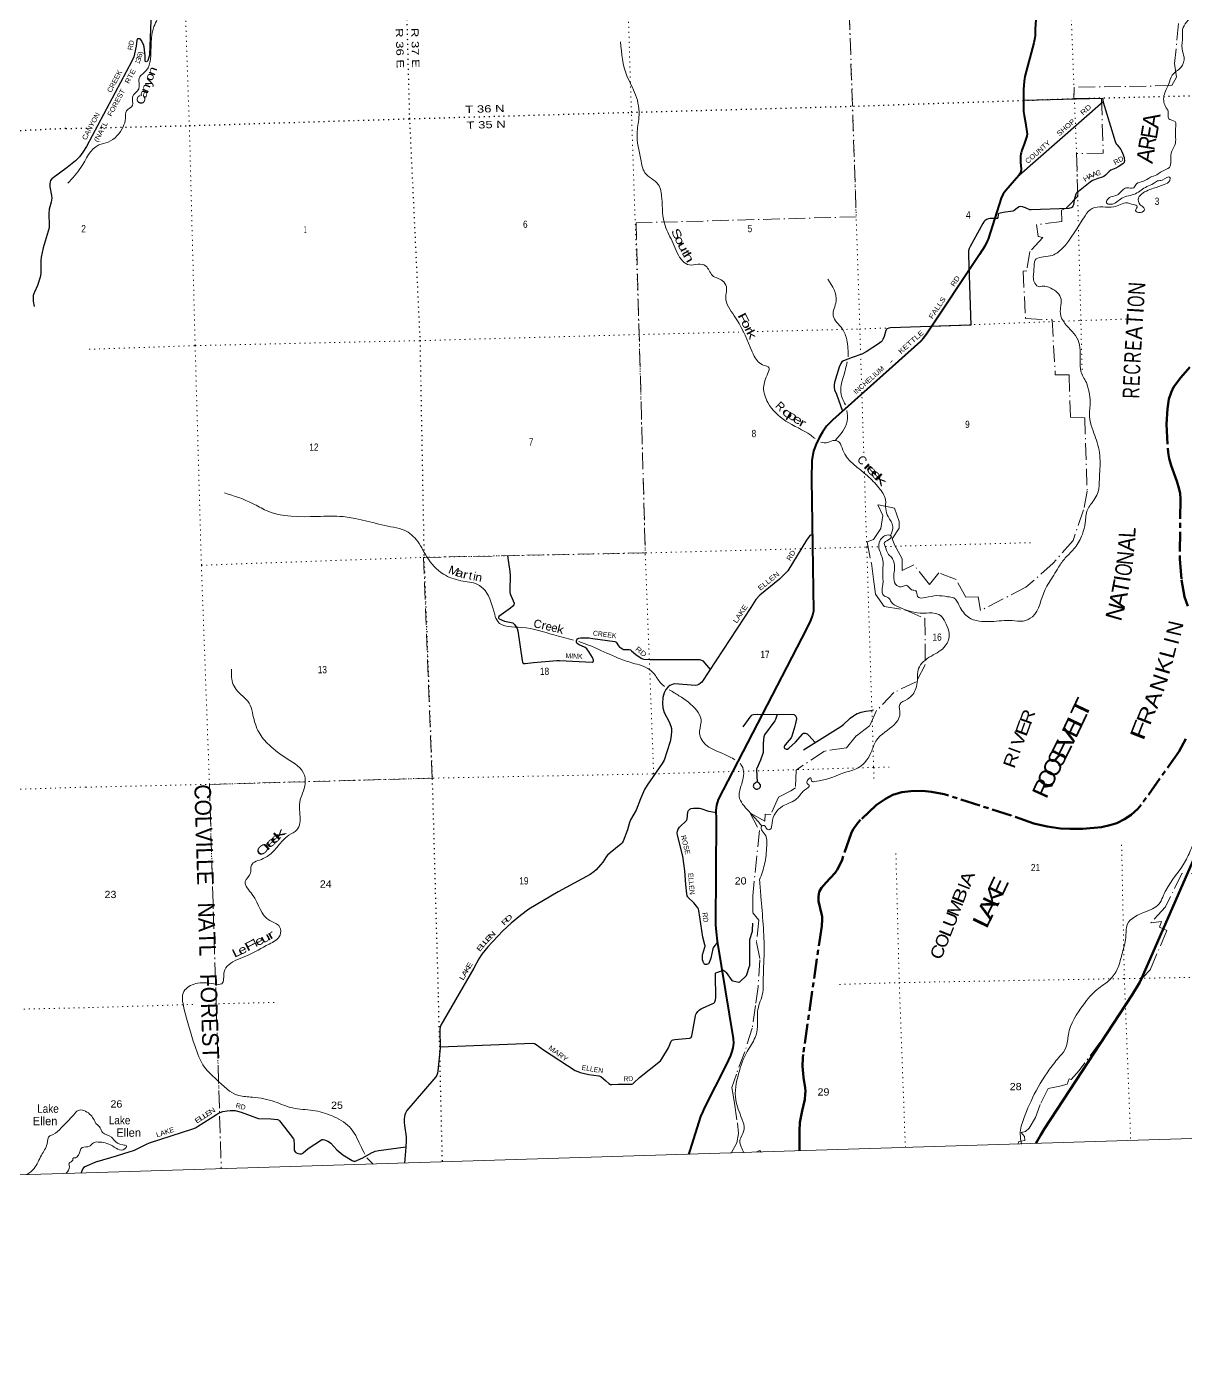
# Model space of a CAD drawing. Header units: feet. Extents: x 485078 to 733631, y 372822 to 564222.
# Drawn here: x 670811 to 698766, y 372822 to 405261 of the extents above; entities that cross this region are included whole.
import ezdxf
from ezdxf.enums import TextEntityAlignment as Align

# ---------------------------------------------------------------- set-up
doc = ezdxf.new("R2010")
doc.units = ezdxf.units.FT
doc.header["$LTSCALE"] = 80
for name, pattern in [('DOT_DASHED', [7.7, 5, -1.2, 0.3, -1.2]), ('DOTTED', [1.5, 0.3, -1.2]), ('LONG_DASH_SHORT_DASH', [9.9, 6, -1.2, 1.5, -1.2])]:
    doc.linetypes.add(name, pattern=pattern)
for name, color, linetype, lineweight in [('11', 7, 'LONG_DASH_SHORT_DASH', 60), ('23', 7, 'Continuous', 70), ('26', 7, 'Continuous', 40), ('27', 7, 'Continuous', 25), ('29', 7, 'Continuous', 25), ('30', 7, 'Continuous', 25), ('39', 7, 'Continuous', 13), ('4', 7, 'Continuous', 13), ('41', 7, 'Continuous', 13), ('44', 7, 'DOT_DASHED', 13), ('6', 7, 'DOTTED', 25), ('7', 7, 'DOTTED', 13)]:
    doc.layers.add(name, color=color, linetype=linetype, lineweight=lineweight)

msp = doc.modelspace()

# ---------------------------------------------------------------- linework, layer by layer
at = {"layer": '11'}
for points in [[(698875.92, 397051.35), (698661.57, 396803.96), (698485.36, 396563.85), (698427.03, 396434.1), (698375.13, 396279.34), (698338.15, 396041.64), (698317.37, 395673.05), (698352.96, 394986.85), (698377.18, 394844.65), (698429.37, 394673.91), (698568.24, 394300.29), (698619.77, 394106.46), (698646.35, 394003.37), (698654.37, 393870.42), (698637.24, 392416.35), (698676.98, 391920.31), (698754.36, 391507.81), (698827.47, 391281.69)], [(698783.03, 388076.61), (698614.94, 387770.05), (697704.11, 386487.69), (697627.8, 386393.63), (697467.26, 386249.69), (697305.45, 386140.92), (697120.23, 386048.62), (696949.87, 385994.61), (696749.88, 385947.88), (696294.81, 385909.14), (695982.82, 385904.83), (695757.54, 385916.31), (695437.82, 385961.36), (695113.82, 386035.31), (694564.69, 386228.09), (692951.55, 386744.82), (692644.69, 386804.29), (692423.7, 386822.58), (692149.54, 386820.92), (691925.22, 386792.65), (691714.47, 386727.69), (691536.41, 386636.36), (691312.35, 386480.39), (690927.83, 386122.47), (690868.46, 386054.46), (690806.98, 385976.32), (690753.81, 385896.51), (690705.92, 385793.98), (690485.42, 385162.29), (690406.53, 384990.4), (690368.31, 384918.9), (690317.59, 384847.65), (690090.95, 384605.93), (689990.3, 384482.47), (689934.2, 384388.68), (689922.17, 384334.5), (689915.53, 384272.98), (689915.53, 384214.79), (689921.04, 384163.87), (689991.21, 383856.8), (690001.93, 383790.83), (690003.59, 383732.64), (689994.51, 383557.71), (689544.21, 380460.47), (689537.51, 380383.32), (689534.19, 380182.15), (689544.24, 380007.63), (689554.95, 379910.31), (689595.63, 379655.49), (689599.82, 379576.13), (689596.49, 379504.63), (689584.05, 379380.19), (689523.93, 379107.38), (689470.25, 378822.65), (689454.63, 378611.91), (689457.16, 378135.35)]]:
    msp.add_lwpolyline(points, dxfattribs=at)
at = {"layer": '23'}
msp.add_lwpolyline([(702468.46, 397685.52), (702357.84, 397463.36), (702335.6, 397410.2), (702294.19, 397284.3), (702211.32, 396983.63), (700262.32, 388224.76), (700200.5, 388006.49), (700152.17, 387873.55), (697751.56, 382387.41), (697670.26, 382210.96), (697488.12, 381901.93), (695364.65, 378658.46), (695280.01, 378524.36), (695165.01, 378313.23)], dxfattribs=at)
at = {"layer": '26'}
msp.add_lwpolyline([(695199.71, 405977.23), (695146.37, 405212.14), (695148.09, 405046.13), (695140.84, 404995.66), (695117.99, 404872.92), (694897.22, 404067.13), (694877.71, 403948.28), (694865.41, 403749.73), (694867.11, 403218.67), (694878.23, 403121.7), (694909.29, 402949.14), (694947.39, 402731.69), (694949.9, 402676.46), (694942.25, 402627.1), (694883.54, 402428.69), (694828.23, 402284.87), (694808.87, 402225.61), (694800.63, 402194.5), (694795.61, 402144.29), (694795.84, 401994.68), (694805.65, 401828), (694798.68, 401770.46), (694779.31, 401717.55), (694751.92, 401677.63), (694435.37, 401315.26), (694377.92, 401230.56), (694323.79, 401126.86), (694014.16, 400141.11), (693991.58, 400088.4), (693931.78, 399971.22), (693802.47, 399772), (692524.8, 397849.11), (692453.76, 397746.35), (692378.65, 397667.4), (690252.5, 395769), (690170.86, 395687.95), (690110.65, 395622.68), (690015.67, 395482.59), (689930.02, 395341.53), (689856.36, 395175.04), (689799.57, 395020.22), (689758.43, 394795.19), (689747.93, 394348.12), (689793.56, 391164.79), (689771.97, 391064.09), (689725.82, 390939.75), (689625.11, 390731.58), (687498.25, 386614.04), (687456.45, 386480.4), (687441.86, 386357.12), (687448.74, 386133.06), (687433.89, 383588.61), (687443.92, 383422.93), (687472.27, 383201.47), (687860.19, 380850.44), (687864.13, 380736.98), (687850.95, 380625.73), (687826.5, 380533.66), (687793.77, 380439.51), (687691.61, 380217.13), (687156.19, 379166.88), (687122.82, 379090.26), (687071.44, 378963.39), (686814.25, 378148.92), (686775.89, 378052.31)], dxfattribs=at)
at = {"layer": '29'}
for points in [[(673800.73, 405422.32), (673770.2, 404578.71), (673766.07, 404553.78), (673726.8, 404448.39), (673720.96, 404436.81), (673711.21, 404426.04), (673693.27, 404421.42), (673676.87, 404423.05), (673667.64, 404433.73), (673666.1, 404456.82), (673669.53, 404562.37), (673642.23, 404776.05), (673625.09, 404832.35), (673568.68, 404942.13), (673553.31, 404961.63), (673538.96, 404969.83), (673482.02, 404968.63), (673469.23, 404959.57), (673462.05, 404942.13), (673447.71, 404796.06), (673411.61, 404613.35), (673388.22, 404535.82), (673345.22, 404429.97), (672249.95, 402372.54), (672159.85, 402235.46), (672077.96, 402124.19), (671983.49, 402026.15), (671780.77, 401864.74)], [(694870.36, 403489.36), (696770.72, 403542.49), (696784.86, 403454.96), (694697.72, 401615.58)], [(696789.24, 403440.9), (697052.21, 402579.44), (697079.72, 402494.58), (697104.01, 402441.09), (697123.3, 402411.99), (697214.48, 402299.97), (697230.96, 402271.42), (697258.13, 402213.44), (697291.76, 402109.62), (697297.61, 402075.45), (697301.19, 402041.07), (697299.66, 402017.99), (697297.09, 402004.13), (697292.48, 401990.28), (697286.74, 401980.14), (697262.23, 401958.98), (697153.54, 401887.16), (697089.71, 401850.51), (696973.08, 401800.97), (696933.85, 401774.35), (696843.37, 401680.42), (696805.41, 401650.26), (696763.4, 401631.17), (696656.97, 401602.55), (696578.83, 401573.71), (696527.56, 401551.14), (696473.02, 401517.69), (696149.2, 401254.61), (696135.37, 401238.71), (696126.33, 401221.07), (696085.05, 401086.75), (696069.22, 400965.27), (696056.36, 400932.5), (696042.56, 400909.86), (696029.75, 400899.09), (696011.8, 400891.39), (695985.66, 400883.7), (695956.55, 400879.79), (695049.85, 400843.86), (695015.67, 400849.84), (694909.16, 400895.37), (694839.31, 400917.56), (694796.24, 400923.72), (694763.03, 400920.49), (694716.26, 400897.04), (694628.08, 400821.11), (694605.92, 400811.95), (694372.15, 400782.6), (694272.79, 400758.02), (694257.76, 400747.76), (694254.34, 400741.6), (694246.06, 400644.41), (694239.98, 400638.99), (694173.33, 400640.02)], [(671780.77, 401864.74), (671414.4, 401594.23), (671381.59, 401557.29), (671368.89, 401522.42), (671365.19, 401471.1), (671367.49, 401401.07), (671408.42, 401189.5), (671414.4, 401130.46), (671393.77, 401027.47), (671348.78, 400859.59), (671337.23, 400749.42), (671351.23, 400476.7), (671348.78, 400408.14), (671205.58, 399932.13), (671157.04, 399703.25), (671149.78, 399619.72), (671148.47, 399401.32), (671144.73, 399311.3), (671130.23, 399219), (671067.89, 399021.72), (670990.93, 398861.9), (670976.57, 398827.02), (670966.11, 398781.27), (670963, 398645.73), (670986.03, 398514.72)], [(694173.33, 400640.02), (694054.55, 400633.53), (694017.64, 400628.4), (693995.08, 400620.19), (693973.06, 400610.11), (693930.48, 400579.15), (693908.95, 400554.52), (693884.26, 400519.23), (693574.05, 399962.64), (693553.15, 399911.19), (693540.23, 399854.77), (693534.78, 399743.47), (693592.81, 398062.9), (691651.18, 397998.51), (691612.62, 397992.64), (691575.71, 397976.23), (691559.85, 397963.76), (691544.24, 397935.38), (691503.24, 397788.94), (691471.67, 397713.41), (691455.26, 397684.68), (691430.65, 397660.06), (691368.01, 397610.13), (691067.67, 397422.01), (690959.42, 397366.74), (690733.09, 397278.93), (690523.21, 397201.42), (690480.89, 397174.38), (690452.46, 397138.83), (690419.26, 397045.69), (690300.66, 396677.22), (690291.48, 396622.74), (690295.35, 396559.86), (690304.8, 396504.74), (690347.72, 396397.27), (690495.08, 395985.59)], [(689764.92, 392994.56), (689727.49, 392993.02), (689716.73, 392990.45), (689709.55, 392984.3), (689688.53, 392960.19), (689627.75, 392872.41), (689176.35, 392132.67), (689131.03, 392083.33), (688972.86, 391934.34), (688498.98, 391546.01), (688408.4, 391444.98), (688287.74, 391248.3), (687097.41, 389449.55), (687069.19, 389420.82), (687028.18, 389390.04), (686985.11, 389375.68), (686939.58, 389371.32), (686447.56, 389407.09), (686412.95, 389400.3), (686365.78, 389385.94), (686328.87, 389367.47), (686287.52, 389336.9), (686234.53, 389271.02), (686194.05, 389187.3), (686162.75, 389076.07), (686153.52, 388935.76), (686160.7, 388825.71), (686189.09, 388714.17), (686313.65, 388490.49), (686353.48, 388386.56), (686366.8, 388326.03), (686369.38, 388271.36), (686362.7, 388155.7), (686335.01, 388015.91), (686190.44, 387564.7), (686147.56, 387482.21), (685780.28, 386965.48), (685715.64, 386858.28), (685621.92, 386633.88), (685515.21, 386360.68), (685381.37, 386123.28), (685351.67, 386060.5), (685304.19, 385883.07), (685199.54, 385607.89), (685176.32, 385571.08), (685144.54, 385537.21), (684889.21, 385328.93), (684827.69, 385273.52), (684792.09, 385231.11), (684710.8, 385105.25), (684657.24, 385036.13), (684548.79, 384922.61), (684491.37, 384869.26), (684408.01, 384806.32), (683633.6, 384391.23), (682924.59, 383968.38), (682727.71, 383820.63), (682499.45, 383632.73), (682301.78, 383444.47), (681938.87, 383064.62), (681790.52, 382882.81), (681717.39, 382772.75), (681601.39, 382549.88), (680801.39, 381167.98), (680786.67, 381119.02), (680777.44, 381064.64), (680786.23, 380613.77), (680730.52, 380064.75), (680722.07, 380013.97), (680702.59, 379965.74), (680681.06, 379925.73), (680634.2, 379864.55), (679983.04, 379110.51), (679949.96, 379050.51), (679933.55, 379003.31), (679921.25, 378964.32), (679919.23, 378902.93), (679915.09, 378826.83), (679920.9, 378747.32), (679961.23, 378476.95), (679965.65, 378394.54), (679955.39, 378230.58), (679922.85, 377841.51)], [(682412.66, 392499.77), (682469.85, 392120.84), (682478.69, 392011.15), (682465.75, 391665.28), (682466.78, 391621.17), (682476.72, 391582.56), (682571.37, 391354.4), (682573.42, 391340.03), (682561.93, 391313.55), (682539.58, 391283.59), (682480.92, 391234.97), (682200.81, 391028.74), (682191.98, 391009.65), (682191.98, 390999.38), (682202.24, 390980.92), (682212.25, 390972.39), (682336.73, 390922.54), (682536.51, 390878.31), (682556.4, 390864.67), (682579.57, 390839.32), (682645.2, 390740.82), (682663.65, 390689.12), (682763.48, 389973.68), (682770.3, 389936.41), (682782.61, 389917.94), (682807.22, 389899.47), (682840.15, 389894.49), (683041.69, 389919.1), (683598.8, 389967.19), (683663.11, 389967), (684456.34, 389929.71), (684481.65, 389945.64), (684487.8, 389957.95), (684485.75, 389978.48), (684463.8, 390041.05), (684383.92, 390170.7), (684325.79, 390249.35), (684284.27, 390281.73), (684120.78, 390357.01), (684083.8, 390388.89), (684073.55, 390405.31), (684072.21, 390444.89), (684081.75, 390470.98), (684104.31, 390495.6), (684133.02, 390512.02), (684171.54, 390517.81), (684383.86, 390514.35), (684471.39, 390503.81), (684997.41, 390430.97), (685019.45, 390424.3), (685031, 390415.25), (685089.77, 390323.54), (685116.87, 390293.99), (685145.06, 390272.96), (685183.51, 390248.85), (685213.04, 390239.31), (685347.57, 390232.43), (685377.11, 390224.69), (685403.97, 390206.78), (685507.02, 390116.34), (685640.32, 390024.66), (685669.16, 390012.74), (685701.84, 390006.19), (685849.44, 389996.45), (687042, 389991.83), (687090.87, 389981.05), (687124.03, 389961.04), (687300.76, 389756.84)], [(688097.22, 388371.68), (688289.02, 388636.62), (688313.18, 388656.77), (688348.04, 388667.03), (688437.7, 388674.23), (689319.15, 388667.15), (689340.12, 388661.39), (689348.84, 388654.72), (689369.35, 388628.04), (689381.65, 388601.36), (689384.21, 388584.43), (689382.25, 388563.41), (689354.48, 388416.16), (689346.06, 388384.74), (689276.04, 388142.7), (689257.62, 388107.9), (689110.95, 387932.35), (689098.58, 387910.37), (689091.47, 387888.23), (689091.47, 387870.79), (689096.6, 387856.42), (689108.24, 387843.87), (689120.18, 387835.9), (689137.61, 387829.75), (689151.97, 387828.72), (689162.22, 387831.8), (689168.38, 387833.85), (689198.11, 387853.35), (689365.26, 388001.08), (689540.42, 388200.98), (689553.93, 388213.5), (689562.14, 388217.61), (689575.47, 388218.63), (689597, 388217.61), (689616.99, 388210.73), (689640.07, 388199.14), (689686.93, 388159.7), (689835.41, 387991.48)], [(688916.29, 388670.39), (688879.71, 388549.55), (688873.57, 388533.13), (688863.91, 388515.73), (688615.16, 388174), (688601.84, 388152.45), (688594.12, 388129.82), (688583.67, 387973.94), (688579.28, 387753.32), (688575.47, 387723.11), (688514.51, 387566.13), (688425.99, 387368.02), (688421.88, 387353.66), (688420.83, 387339.71), (688438.12, 387036.87)], [(689553.65, 387813.15), (690458.36, 388377.67), (690519.48, 388424.46), (690683.57, 388579.64), (690757.78, 388638.3), (690811.1, 388671.13), (690846.74, 388688.31), (690882.88, 388701.92), (690948.51, 388722.44), (691057.62, 388745.46), (691176.43, 388764.22), (691244.78, 388779.86)], [(687475.65, 383175.07), (687388.26, 383063.54), (687372.37, 383039.44), (687363.14, 383015.03), (687320.07, 382785.67), (687313.92, 382760.34), (687281.62, 382679.79), (687272.9, 382661.84), (687259.06, 382649.01), (687235.99, 382639.27), (687214.47, 382635.81), (687183.69, 382638.24), (687169.34, 382645.42), (687156.52, 382657.22), (687143.7, 382674.15), (687131.99, 382704.76), (687121.14, 382744.95), (687117.56, 382768.03), (687117.56, 382837.81), (687119.09, 382875.26), (687123.44, 382894.59), (687176, 383053.29), (687179.08, 383067.66), (687179.6, 383083.81), (687177.03, 383110.75), (687126.03, 383296.91), (687032.06, 383935.66), (687021.16, 383969.61), (687004.76, 384002.45), (686908.32, 384125), (686770.96, 384254.86), (686760.71, 384271.28), (686750.66, 384295.41), (686740.2, 384336.95), (686717.93, 384567.59), (686691.94, 384896.52), (686641.18, 385247.14), (686513.86, 385757.82), (686509.48, 385807.33), (686515.63, 385852.48), (686532.04, 385903.78), (686563.86, 385950.94), (686728.92, 386106.95), (686743.34, 386138.8), (686761.35, 386317.08), (686778.14, 386353.21), (686808.9, 386383.99), (686843.76, 386396.3), (686896.71, 386404.93), (687048.85, 386408.61), (687078.68, 386402.83), (687262.13, 386338.84), (687314.94, 386327.12), (687443.43, 386306.03)], [(687487.18, 382449.44), (687613.94, 382496.94), (687623.56, 382496.64), (687630.73, 382493.56), (687676.88, 382457.65), (687689.98, 382444.02), (687828.64, 382252.43), (687836.33, 382244.74), (687846.48, 382237.2), (687991.17, 382208.83), (688004.77, 382210.33), (688018.85, 382217.03), (688164.46, 382352.48), (688176.85, 382369.73), (688188.56, 382393), (688255.21, 382591.03), (688257.26, 382600.27), (688259.94, 382616.14), (688256.1, 383204.29), (688259.83, 383235.92), (688320.33, 383441.14), (688324.67, 383466.55), (688334.89, 383632.53)], [(680785.63, 380644.42), (683018.89, 380735.19), (683058.98, 380726.13), (683104.55, 380702.7), (683279.38, 380575.11), (684046.44, 380078.68), (684104.4, 380049.32), (684161.28, 380029.43), (684376.84, 379982.49), (684615.54, 379948.38), (684641.64, 379941.48), (684663.13, 379928.08), (684780.82, 379823.51), (684855.48, 379763.69), (684896.49, 379741.11), (684930.41, 379737.82), (685085.87, 379745.26), (685271.83, 379745.26), (685390.73, 379745.22), (685413.29, 379749.32), (685433.8, 379755.48), (685458.41, 379776), (685593.4, 379907.92), (686100.3, 380313.66), (686136.55, 380358.41), (686297.95, 380626.74), (686357.68, 380784.63), (686382.29, 380811.31), (686411, 380819.52), (686453, 380822.15), (686801.83, 380858.05), (686831.42, 380864.66), (686843.72, 380874.92), (686860.13, 380913.92), (686868.22, 380956.53), (686948.69, 381398.96), (686958.07, 381427.47), (686967.8, 381446.45), (686985.75, 381476.72), (687006.26, 381503.4), (687027.79, 381524.94), (687046.25, 381540.34), (687082.14, 381561.88), (687115.46, 381577.79), (687363.61, 381690.66), (687389.25, 381705.02), (687404.63, 381719.39), (687414.88, 381735.8), (687423.08, 381756.32), (687431.29, 381784.03), (687437.63, 381834.11), (687428.59, 382385.77), (687431.81, 382415.58), (687433.86, 382423.79), (687441.03, 382429.94), (687487.18, 382449.44)], [(672506.82, 377879.83), (672970.15, 378020.38), (673303.95, 378120.01), (673363.9, 378139.4), (673404.92, 378155.82), (673699.84, 378302.48), (673774.06, 378332.31), (674815, 378668.41), (674877.37, 378695.54), (674930.69, 378724.27), (675388.02, 379017.72), (675438.76, 379043.84), (675543.88, 379085.44), (675643.43, 379106.92), (675720.24, 379114.17), (675771.51, 379114.17), (675835.09, 379110.07), (675896.3, 379098.28), (675980.69, 379075.18), (676353, 378932.36), (676400.08, 378920.24), (676701.24, 378907.61), (676863.25, 378894.97), (676884.06, 378885.35), (676906.62, 378862.78), (677031.44, 378706.59), (677242.19, 378428.18), (677251.15, 378410.28), (677257.3, 378390.79), (677263.24, 378307.36), (677264.99, 378158.37), (677269.6, 378139.39), (677283.95, 378116.81), (677304.64, 378096.01), (677337.27, 378081.93), (677398.8, 378065.51), (677419.82, 378065), (677438.74, 378066.59), (677459.81, 378075.26), (677478.78, 378088.08), (677601.38, 378197.48), (677917.95, 378400.46), (677940.2, 378408.21), (677959.68, 378411.29), (677996.6, 378405.13), (678074.53, 378372.3), (678113.49, 378349.72), (678148.2, 378322.6), (678293.55, 378160.01), (678433.75, 378043.8), (678661.39, 377905.23), (678695.91, 377892.1), (678730.77, 377892.1), (678761.53, 377900.31), (678790.64, 377910.07), (678918.6, 377969.46), (679131.94, 378093.37), (679182.97, 378116.8), (679219.88, 378129.12), (679306.5, 378147.71), (679955.73, 378236.02)], [(672506.82, 377879.83), (672206.34, 377750.25), (672180.35, 377727.8), (672155.01, 377696.75), (672121.08, 377604.11)]]:
    msp.add_lwpolyline(points, dxfattribs=at)
msp.add_lwpolyline([(688438.12, 387036.87), (688422.65, 387033.27), (688403.68, 387023.52), (688378.56, 387004.54), (688357.54, 386982.48), (688350.36, 386972.22), (688345.03, 386956), (688343.7, 386935.28), (688348.31, 386917.83), (688361.13, 386896.8), (688377.11, 386881.91), (688395.48, 386870.63), (688404.2, 386868.07), (688415.48, 386866.01), (688434.45, 386867.04), (688454.17, 386871.46), (688481.1, 386882.43), (688494.95, 386894.23), (688509.3, 386912.19), (688513.92, 386921.94), (688516.99, 386932.71), (688517.51, 386943.49), (688515.97, 386958.36), (688513.4, 386969.65), (688508.79, 386979.91), (688481.12, 387013.55), (688469.82, 387023.01), (688460.6, 387028.65)], close=True, dxfattribs=at)
at = {"layer": '39'}
msp.add_lwpolyline([(688415.17, 378102.7), (688473.16, 378137.49), (688505.71, 378137.49), (688535.16, 378102.18)], dxfattribs=at)
for points in [[(700686.81, 407801.52), (700065.85, 406932.66), (699886.92, 406845.52), (699768.55, 406819.14), (699631.18, 406757.72), (699499.93, 406811.76), (699356.35, 406930.06), (699071.93, 406912.02), (698898.84, 406772.53), (698743.94, 406516.41), (698775.91, 406293.11), (698888.98, 406297.06), (699003.79, 406426.43), (699055.38, 406513.15), (699136.5, 406505.88), (699190.33, 406352.09), (699241.86, 406206.3), (699126.15, 406103.19), (699026.38, 406006.69), (698988.65, 405869.91), (699009.13, 405686.65), (698944.45, 405569.14), (698799.43, 405378.06), (698704.68, 405194.81), (698706.29, 405031.1), (698690.5, 404727.28), (698739.74, 404530.87), (698661.36, 404283.49), (698453.53, 404096.28), (698371.94, 403883.16), (698311.93, 403747.62), (698254.57, 403593.98), (698306.81, 403310.74), (698356.18, 403227.55), (698368.58, 403044), (698522.53, 402976.61), (698534.45, 402807.19), (698517.9, 402408.32), (698427.68, 402211.08), (698384.88, 401869.92), (698204.34, 401770.6), (698081.66, 401693.52), (697928.14, 401631.54), (697747.67, 401530.2), (697594.01, 401472.25), (697526.41, 401380.93), (697350.74, 401374.78), (697147.85, 401220.09), (696889.47, 401091.76), (696867.96, 401012.16), (696970.18, 400979.34), (697236.01, 401126.13), (697567.84, 401234.79), (697842.93, 401406.16), (698002.16, 401478.45), (698101.03, 401542.56), (698209.44, 401564.55), (698399.24, 401629.83), (698393.67, 401556.85), (698263.75, 401455.26), (698001.96, 401367.25), (697680.43, 401194.25), (697641.93, 401138.31), (697682.19, 400967.87), (697727.86, 400933.08), (697785.03, 400858.25), (697692.64, 400782.23), (697571.63, 400832.59), (697608.73, 400928.91), (697508.19, 400971.89), (697371.23, 401015.62), (697204.82, 400975.43), (697043.08, 400917.2), (696778.29, 400916.02), (696520.81, 400878.7), (696350.93, 400704.95), (695794.17, 399909.1), (695511.08, 399735.43), (695146.66, 399633.71), (695117.77, 399416.37), (695117.86, 399121.2), (695223.35, 398993.47), (695346.25, 399005.86), (695476.59, 398978.07), (695760.06, 398731.23), (695755.35, 398340.86), (695864.54, 398106.11), (696181.64, 397704.77), (696233.62, 397195.08), (696249.85, 396959.1), (696384.81, 396680.77)], [(671795.53, 401487.22), (672112.03, 401864.24), (672545.99, 402411.16), (672771.99, 402481.74), (673133.33, 402848.2), (673188.95, 403052.33), (673215.12, 403231.16), (673356.18, 403361.45), (673360.97, 403573.9), (673509.89, 403769.16), (673523.31, 404024.37), (673700.71, 404214.56), (673792.81, 404474.55), (673876.59, 405268), (674050.15, 405627.89), (674157.28, 406038.02), (674385.99, 406381.64), (674686.61, 406808.64), (674968.31, 406964.07), (675363.23, 407040.99)], [(689834.17, 395326.13), (689729.15, 395406.61), (689127, 395749.46), (688695.14, 396195.31), (688591.65, 396557.63), (688696.98, 396903), (688720.43, 397043.32), (688605.55, 397091.87), (688367.41, 397314.01), (688270.89, 397533.03), (687884.97, 398287.8), (687677.52, 398733.42), (687694.98, 398988.78), (687598.96, 399135.03), (687360.13, 399260.11), (687192.38, 399492.8), (687011, 399534.98), (686801.36, 399517.53), (686642.6, 399607), (686411.55, 400033.6), (686212.6, 400467.38), (686135.41, 401121.76), (686044.95, 401458.25), (685727.85, 401742.33), (685627.91, 402060.3), (685537.5, 402687.93), (685582.73, 403075.67), (685503.25, 403620.79), (685293.37, 404078.46), (685137.7, 404897.9)], [(690634.74, 397294.89), (690599.84, 397707.54), (690491.55, 397974.67), (690272.42, 398290.49), (690341.12, 398642.66), (690144.95, 399171.57)], [(690564.82, 396136.51), (690452.03, 396485.26), (690521.08, 396827.34), (690612.67, 397181.6)], [(696384.81, 396680.77), (696473.82, 396210.79), (696457.76, 395856.41), (696522.11, 395573.6), (696675.53, 395111.93), (696709.61, 394593.53), (696695.77, 394350.43), (696666.13, 394038.04), (696484.63, 393732.46), (696408.04, 393608.48), (696356.19, 393295.31), (696284.98, 393015.83), (696110.03, 392696.33), (695874.08, 392445.46), (695711.93, 392223.45), (695595.38, 392027.31), (695377.4, 391665.87), (695078.05, 391026.62), (694857.19, 390923.86), (694590.03, 390932.71), (694079.32, 390910.79), (693538.03, 391013.15), (693316.04, 391294.5), (693180.19, 391481.81), (693033.62, 391511.05), (692771.96, 391536.26), (692500.7, 391488.36), (692309.64, 391518.06), (692268.62, 391652.09), (692164.6, 391678.77), (692029.51, 391785.24), (691945.61, 391756.02), (691807.26, 391781.51), (691734.77, 391948.8), (691743.6, 392102.76), (691749.93, 392270.79), (691676.6, 392462.32), (691609.61, 392528.71), (691521.38, 392741.96), (691505.44, 392793.96), (691605.48, 392882.38), (691673.09, 392973.71), (691633.96, 392994.58), (691417.14, 392891.96), (691370.29, 392726.56), (691463.68, 392422.52), (691466.7, 392101.16), (691470.75, 391808.14), (691457.26, 391613.58), (691502.59, 391530.25), (691613.58, 391477.53), (691671.3, 391386.55), (691845.38, 391263.24), (692448.92, 391114.54), (692732.16, 391108.28), (692892.73, 391024.94), (692999.82, 390850.77), (693072.39, 390622.83), (692977.65, 390322.31), (692640.39, 390078), (692331.47, 389774.03), (692304.75, 389494.09), (692267.23, 389292.62), (692063.73, 389038.84), (691876.16, 388908.95), (691883.97, 388682.78), (691828.77, 388525.17), (691409.08, 388150.61), (691321.42, 388054.54), (691201.19, 387789.52), (690891.52, 387390.5), (690600.13, 387281.23), (689819.77, 387047.7), (689752.72, 387057.48), (689733.84, 387135.67), (689654.82, 387082.36), (689645.56, 386999.14), (689689.36, 386960.24), (689580.26, 386841.18), (689395.28, 386636.57), (689049.87, 386452.63), (688794.99, 386047.44), (688745.7, 385894.09), (688674.75, 385899.69), (688609.02, 385988.37), (688540.92, 385969.81), (688558.89, 385859.24), (688643.98, 385736.87), (688668.37, 385499.15), (688616.8, 385060.64), (688494.7, 384674.25)], [(690320.67, 395280.93), (690606.99, 395744.65), (690603.57, 396003.38)], [(691653.18, 392988.57), (691711.86, 393197.46), (691598.21, 393444.18), (691539.29, 393628.12), (691533.78, 393846.28), (691372.02, 394139.84), (691097.18, 394429.45), (690503.64, 395049.58), (690412.28, 395236.43), (690301.5, 395283.1), (690137.53, 395230.86), (689975.95, 395237.04)], [(684007.58, 390465.36), (683527.41, 390590.01), (682755.02, 390769.2), (682173.84, 390914.64), (682101.34, 391081.93), (681869.1, 391660.12), (681684.09, 391807.3), (681286.8, 391896.51), (680864.84, 392055.61), (680460.22, 392474.11), (680209.32, 392889.91), (679871.34, 393134.84), (679592.13, 393199.88), (678445.56, 393442.8), (677816.69, 393447.07), (676588.67, 393590.09), (676259.32, 393760.53), (675583.43, 394013.86)], [(686203.43, 389340.34), (686144.42, 389389.68), (685979.25, 389606.3), (685842.91, 389749.12), (685433.08, 389908.64), (685085.21, 390029.91), (684526.79, 390277.24), (684387.95, 390336.24), (684129.57, 390428.11)], [(675752.68, 389757.87), (675789.53, 389393.21), (675896.28, 389229.14), (676200.92, 388896.1), (676267.92, 388653.81), (676413.88, 388232.32), (676654.6, 387935.46), (677092.72, 387601.03), (677508.77, 387203.14), (677515.88, 386938.54), (677389.68, 386495.4), (677402.16, 386251.2), (677325.94, 385882.59), (677136.28, 385754.64), (676512.94, 385188.97), (676229.36, 385029.43), (676205.56, 384840.57), (676083.31, 384634.12), (676251.75, 384322.59), (676673.73, 383694.43), (676911.38, 383545.05), (676920.44, 383341.17), (676654.97, 383125.66), (676132.78, 382850.62), (675683.56, 382628.67), (675574.26, 382457.04), (675513.35, 382171.86), (675321.39, 382169.18), (674886.64, 382172.16), (674601.94, 381986.3), (674601.76, 381581.94), (674863.47, 380677.26), (675099.75, 380157.84), (675382.8, 379864.48), (675923.97, 379473), (676252.82, 379433.96), (676798.57, 379319.63), (677222.12, 379172.71), (677715.36, 379115.17), (678162.51, 378987.27), (678598.47, 378715.43), (678862.52, 378269.78), (678965.48, 378053.73)], [(687901.27, 387571.38), (687771.3, 387649.26), (687074.44, 388099.99), (687048.6, 388262.85), (687085.21, 388549.2), (686978.73, 388763.83), (686549.95, 389120.83), (686314.64, 389266.49)], [(688550.58, 385979.61), (688233.07, 386335.9), (688002.59, 386688.92), (688062.94, 386990.26), (688087.7, 387385.37), (688029.34, 387489.6)], [(699337.91, 386452.83), (699121.96, 385915.56), (698936.71, 385484.5), (698772.97, 385133.05), (698300.17, 384423.03), (698245.45, 384309.92), (698160.73, 384129.04), (697830.5, 383915.3), (697370.49, 383595.93), (697332.91, 383279.22), (697252.1, 382926.62), (697136.12, 382538.43), (696947.45, 382264.95), (696642.15, 382031.87), (696313.18, 381664.52), (695947.96, 380942.09), (695889.91, 380632.75), (695745.59, 380421.48), (695617.41, 380269.4), (695168.08, 379582.45), (694871.65, 378917.01), (694785.48, 378544.01), (694820.16, 378299.98)], [(688494.7, 384674.25), (688526.68, 384275.06), (688603.43, 382931.24), (688583.28, 382226.96), (688570.41, 381955.59), (688455.13, 381547.2), (688445.06, 381136.42), (688387.43, 380873.6), (688196.95, 380535.36), (687986.8, 379997.52), (687919.91, 379367.18), (688069.08, 378911.44), (688122.29, 378658.55), (688040.35, 378455.53), (688016.47, 378327.32), (688054.08, 378233.61), (688112.45, 378092.41)], [(672477.19, 378795.8), (672325.11, 379025.88), (672048.04, 379110.89), (671941.99, 379008.8), (671638.32, 378690.83), (671447.05, 378533.74), (671365.22, 378501.07), (671298.14, 378309.15), (671162.8, 378034.42), (670986.39, 377714.05), (670811.47, 377564.88)], [(672491.4, 378353.05), (672829.53, 378283.04), (673176.49, 378188.03), (673218.75, 378252.19), (673128.72, 378283.41), (672908.2, 378405.08), (672853.4, 378469.88), (672637.2, 378583.62), (672580.47, 378690.74), (672541.84, 378741.46), (672477.19, 378795.8)], [(672491.4, 378353.05), (672394.25, 378316.42), (672321.56, 378247.63), (672148.77, 378218.4), (672057.18, 378035.89), (671984.31, 377973.15), (671920.23, 377955.14), (671917.31, 377916.66), (671830.67, 377841.4), (671837.06, 377760.74), (671754.19, 377593.86)], [(679019.59, 377971.79), (679035.15, 377954.35), (679165.99, 377817.28)]]:
    msp.add_spline(points, degree=3, dxfattribs=at)
at = {"layer": '4'}
msp.add_lwpolyline([(727552.54, 563611.91), (733631.22, 379550.22), (703073.68, 378562.1), (672514.8, 377616.02), (641954.65, 376711.97), (611393.28, 375849.96), (580830.76, 375029.99), (550267.15, 374252.07), (519702.48, 373516.18), (489136.84, 372822.34), (485083.98, 556942.67), (515396.36, 557630.76), (545707.77, 558360.55), (576018.15, 559132.03), (606327.43, 559945.21), (636635.58, 560800.08), (666942.51, 561696.64), (697248.19, 562634.88)], close=True, dxfattribs=at)
msp.add_lwpolyline([(727552.54, 563611.91), (733631.22, 379550.22), (703073.68, 378562.1), (672514.8, 377616.02), (641954.65, 376711.97), (611393.28, 375849.96), (580830.76, 375029.99), (550267.15, 374252.07), (519702.48, 373516.18), (489136.84, 372822.34), (485083.98, 556942.67), (515396.36, 557630.76), (545707.77, 558360.55), (576018.15, 559132.03), (606327.43, 559945.21), (636635.58, 560800.08), (666942.51, 561696.64), (697248.19, 562634.88)], close=True, dxfattribs=at)
at = {"layer": '44'}
for points in [[(679406.87, 423859.49), (679897.01, 408376.8), (690553.59, 408681.52), (690828.1, 400676.71), (685512.7, 400531.83), (685737.48, 392567.88), (680386.66, 392458.27), (680591.62, 387129.84), (675215.78, 386981.01), (675501.72, 377706.59)], [(698664.43, 405955.45), (698512.55, 404374.13), (698556.15, 404043.59), (698442.51, 403842.48), (696084.74, 403801.97), (696082.09, 403534.95), (696747.26, 403529.84), (696790.03, 402216.44), (696145.57, 402203.89), (696176.11, 401183.4)], [(696180.21, 401181.49), (695891.31, 400886.88), (695781.4, 400841.58), (695793.12, 400566.84), (695178.8, 400488.33), (695221.1, 400204.27), (695329.01, 400176.72), (695017.05, 399839.04), (694945.09, 399376.1), (694854.37, 399367.7), (694914.61, 398224.62), (695554.31, 398190.54), (695631.7, 396867.92), (695963.3, 396864.33), (696000.24, 395831.88), (696343.91, 395830.62), (696399.56, 394056.47), (696315.14, 393605.34), (696060.88, 392866.71), (695580.92, 392320.46), (694924.05, 391739.31), (693824.04, 391175.06), (693774.38, 391505.44), (693473.47, 391495.67), (693237.12, 391924.38), (692824.25, 392087.66), (692599.64, 391806.84), (692216.61, 392276.26), (691935.37, 392141.61), (691933.46, 392426.71), (691739.43, 392787.75), (691693.74, 392903.86), (691866.39, 393163.12), (691867.93, 393324.95), (691753.92, 393643.56), (691347.23, 393730.15), (691467.68, 393470.36), (691423.81, 393159.81), (691247.4, 392890.34), (691089.29, 392833.69), (691192.68, 392316.62), (691247.8, 391935.82), (691290.28, 391572.9), (691504.9, 391271.04), (692022.68, 391187.31), (692487.18, 390984.91)], [(692487.18, 390984.91), (692492.27, 389862.65), (692275.26, 389454.62), (691736.61, 389200.09), (691320.31, 388762.66), (691150.65, 388396.3), (690830.04, 388151.43), (690589.5, 387862.11), (690062.09, 387783.81), (689377.49, 387327.33), (689361.13, 386900.2), (689245.95, 386826.45), (688953.09, 386673.3), (688766.61, 386257.97), (688633.12, 386260.6), (688625.69, 386092.55), (688258.03, 386301.49), (688492.48, 385868.69), (688328.43, 384289.08), (688333.83, 383878.69), (688478.06, 383708.49), (688418.29, 383171.04), (688504.83, 382750.6), (688460.46, 382096.25), (688394.17, 381647.61), (688318.52, 381099.64), (688138.35, 380530.78), (687935.22, 379987.61), (687822.95, 379665.19), (687888.17, 379284.65), (687960.02, 378811.26), (687987.39, 378555.13), (687943.16, 378329.52), (687808.85, 378084.25)], [(699931.81, 384836.73), (698688.96, 384826.96), (698290.96, 384023.96), (697939.96, 383636.75), (698197.72, 383671.7), (698143.71, 383538.06), (698322.99, 383456.52), (697927.09, 382516.22), (697743.61, 382321.58), (697076.89, 381248.41), (696208.05, 380079.38), (696012.1, 379857.94), (695969.23, 379873.02), (695920.16, 379748.39), (695741.75, 379695.26), (695458.13, 379645.49), (695264.91, 379254.25), (695154.32, 378944.01), (695003.94, 378683.3), (694915.25, 378602.14), (694808.64, 378583.22), (694890.3, 378482.18), (694895.03, 378385.24), (694794.26, 378374.55), (694752.07, 378365.37), (694726.76, 378299.52)]]:
    msp.add_lwpolyline(points, dxfattribs=at)
at = {"layer": '6'}
for points in [[(679420.68, 423859.88), (679560.5, 419032.96), (679727.1, 413678.27), (679903.36, 408328.39), (680043.39, 403067.9), (680296.93, 397691.42), (680394.72, 392475.54), (680591.5, 387119.55), (680737.59, 381868.58), (680831.76, 377869.35)], [(671752.19, 402808.58), (674732, 402877.83), (680038.56, 403043.75), (685401.47, 403200), (690761.98, 403346.82), (696085.13, 403530.25), (698979.44, 403601.53)], [(671752.19, 402808.58), (669399.86, 402690.54), (664067.1, 402500.82), (658731.24, 402278.66)]]:
    msp.add_lwpolyline(points, dxfattribs=at)
at = {"layer": '7'}
for p, q in [((695891.24, 408804.78), (696093.11, 403530.45)), ((690962.97, 396445.43), (691009.33, 394983.38)), ((691532.46, 392721.31), (695064.6, 392814.23)), ((672394.29, 381596.74), (674900.84, 381671.52))]:
    msp.add_line(p, q, dxfattribs=at)
for points in [[(690091.83, 424189.49), (690215.47, 419232.82), (690398.89, 413843.22), (690556, 408689.59), (690739.5, 403373.24), (690914.62, 397970.29), (690953.94, 396730.35)], [(674220.84, 418851.96), (674387.95, 413524.44), (674548.19, 408162.32), (674732, 402877.83), (674872.16, 397569.57), (675022.14, 392269.75), (675217, 386998.98), (675378.77, 381708.01), (675501.72, 377706.59)], [(685938.61, 387234.85), (685735.49, 392551.01), (685588.25, 397835.69), (685401.47, 403200), (685245.9, 408080.19)], [(696280.89, 396868.41), (696248.86, 398174.81), (696145.31, 402201.82), (696093.11, 403530.45)], [(688435.03, 397908.35), (690914.62, 397970.29), (696248.86, 398174.81), (697346.95, 398211.01)], [(672311.75, 397480.14), (674872.16, 397569.57), (680294.52, 397689), (685574.97, 397836.9), (688118.48, 397900.44)], [(691023.69, 394530.62), (691081.44, 392709.45), (691248.28, 387390.01), (691252.21, 387044.56)], [(675022.14, 392269.75), (680393.51, 392459.84), (685750.02, 392566.48), (691081.44, 392709.45), (691370.67, 392717.06)], [(672233.33, 386914.59), (675218.21, 386981.64), (680618.06, 387132.84), (685938.61, 387234.85), (691248.28, 387390.01), (691624.07, 387397.07)], [(672233.33, 386914.59), (669896.39, 386842.66), (664541.5, 386650.27), (664728.21, 381356.13), (664855.77, 377385.49)], [(697232.9, 385519.47), (697298.58, 382294.26), (697452.83, 378384.94)], [(691785.58, 385311), (691865.58, 382197.45), (692014.39, 378214.87)], [(690425.57, 382155.23), (691865.58, 382197.45), (697298.58, 382294.26), (700248.82, 382346.4)], [(663386.84, 381310.48), (664728.21, 381356.13), (670139.76, 381544.08), (672394.29, 381596.74)], [(675345.02, 381684.77), (675435.51, 381687.47), (676782.09, 381719.07)]]:
    msp.add_lwpolyline(points, dxfattribs=at)

# ---------------------------------------------------------------- texts
at = {"layer": '27'}
for s, rotation, width, p in [('RD', 56.398, 1.15, (693192.36, 398981.98)), ('FALLS', 56.398, 1.2, (692669.02, 398201.31)), ('KETTLE', 41.761, 1.25, (691908.41, 397358.42)), ('INCHELIUM', 41.761, 1.05, (690825.22, 396383.98)), ('-', 41.761, 2, (691669.17, 397115.44))]:
    msp.add_text(s, height=120, rotation=rotation, dxfattribs=dict(at, width=width)).set_placement(p)
at = {"layer": '30'}
for s, rotation, width, p in [('RD', 78.823, 0.9, (673355.52, 404691.19)), ('CREEK', 61.971, 1.05, (672843.19, 403663.32)), ('RTE', 61.971, 1.15, (673271.38, 403878.66)), ('FOREST', 61.971, 1.1, (672851.22, 403088.91)), ('RD', 41.389, 1.25, (696299.67, 403120.67)), ('CANYON', 61.971, 1.05, (672239.37, 402517.74)), ('(NATL', 61.971, 1.15, (672522.12, 402468.61)), ('SHOP', 41.389, 1.15, (695730.17, 402616.99)), ('COUNTY', 41.389, 1.1, (694969.44, 401952.15)), ('RD', 29.864, 1.1, (697077.22, 401924.05)), ('RD', 58.608, 1.1, (689236.67, 392365.91)), ('ELLEN', 39.334, 1.2, (688514.73, 391649.42)), ('LAKE', 56.505, 1.2, (687944.63, 390858.53)), ('CREEK', 353.134, 0.95, (684467.39, 390574.8)), ('RD', 320.729, 1.25, (685483.94, 390228.76)), ('MINK', 356.831, 0.9, (683808.13, 390029.61)), ('RD', 278.369, 0.9, (687110.86, 383881.98)), ('MARY', 323.878, 1.15, (683387.05, 380596.48)), ('RD', 0.74, 0.8, (685210.94, 379817.95)), ('RD', 345.31, 0.95, (675840.86, 379182.47)), ('LAKE', 17.894, 1.1, (673951.59, 378463.19))]:
    msp.add_text(s, height=120, rotation=rotation, dxfattribs=dict(at, width=width)).set_placement(p)
for s, rotation, width, p in [('3', 67.891, 1.3, (673560.14, 404454.21)), ('6', 73.212, 1.25, (673589.98, 404553.87)), (')', 78.823, 0.8, (673613.45, 404628.26)), ('1', 67.891, 0.55, (673532.4, 404385.92)), ('H', 34.091, 1.3, (696414.65, 401556.18)), ('A', 27.521, 1.3, (696505.9, 401609.72)), ('A', 23.258, 1.2, (696600.03, 401652.22)), ('G', 11.051, 0.8, (696680.16, 401678.86)), ('R', 43.603, 1.65, (682397.3, 383632.1)), ('D', 43.603, 1.65, (682479.41, 383710.3)), ('N', 46.307, 1.65, (682075.16, 383308.61)), ('E', 50.787, 1.6, (681794.6, 382999.56)), ('L', 50.787, 1.85, (681863.32, 383085.65)), ('L', 50.787, 1.85, (681929, 383159.46)), ('E', 46.307, 1.75, (682000.42, 383230.38)), ('A', 59.933, 1.4, (681431.24, 382395.69)), ('K', 59.933, 1.3, (681487.33, 382492.58)), ('E', 59.933, 1.35, (681542.73, 382588.25)), ('L', 59.933, 1.55, (681374.66, 382297.96)), ('E', 32.687, 1.4, (674971.11, 378833.04)), ('L', 32.687, 1.6, (675064.2, 378892.1)), ('L', 32.687, 1.6, (675147.61, 378947.86)), ('E', 32.687, 1.4, (675223.76, 378995.49)), ('N', 32.687, 1.3, (675314.81, 379053.93))]:
    msp.add_text(s, height=120, rotation=rotation, dxfattribs=dict(at, width=width)).set_placement(p, align=Align.CENTER)
for s, rotation, p in [('ROSE', 283.999, (686593.76, 385736.26)), ('ELLEN', 274.518, (686770.11, 384837.74)), ('ELLEN', 350.715, (684194.22, 380093.27))]:
    msp.add_text(s, height=120, rotation=rotation, dxfattribs=at).set_placement(p)
at = {"layer": '41'}
for s, height, rotation, width, p in [('n', 200, 68.971, 1.35, (673925.28, 404164.45)), ('n', 200, 68.971, 1.35, (673766.12, 403754.34)), ('y', 200, 68.971, 1.3, (673829.77, 403896.71)), ('o', 200, 68.971, 1.2, (673865.04, 404023.24)), ('C', 200, 68.971, 1.15, (673656.49, 403469.19)), ('a', 200, 68.971, 1.3, (673712.73, 403615.45)), ('S', 200, 296.41, 1.45, (686408.56, 400222.86)), ('o', 200, 295.877, 1.35, (686479.72, 400067.26)), ('u', 200, 298.094, 1.55, (686561.33, 399908.33)), ('t', 200, 298.094, 1.35, (686631.05, 399769.25)), ('h', 200, 300.665, 1.6, (686699.65, 399647.87)), ('F', 200, 297.089, 1.7, (688018.4, 398180.67)), ('o', 200, 297.089, 1.4, (688088.51, 398048.64)), ('r', 200, 297.089, 1.55, (688154.65, 397914.28)), ('k', 200, 297.073, 1.6, (688214.57, 397797.13)), ('o', 200, 321.233, 1.75, (689111.89, 395862.75)), ('p', 200, 328.188, 1.65, (689233.31, 395793.05)), ('e', 200, 330.638, 1.45, (689368.06, 395699.19)), ('r', 200, 331.709, 1.6, (689491.78, 395617.31)), ('r', 200, 313.738, 2.2, (691052.34, 394577.56)), ('e', 200, 313.738, 2, (691144.89, 394480.83)), ('e', 200, 313.578, 2, (691250.35, 394380.42)), ('k', 200, 313.578, 2.25, (691348.53, 394267.81)), ('M', 200, 338.796, 1.1, (681080.09, 392042.16)), ('a', 200, 342.967, 1.2, (681233.66, 391990.05)), ('r', 200, 345.685, 1.2, (681374.29, 391949.65)), ('n', 200, 348.159, 1.1, (681698.95, 391881.96)), ('r', 200, 346.846, 1.15, (683266.19, 390722.94)), ('k', 200, 346.137, 1.2, (683666.25, 390627.2)), ('L', 363, 75.374, 1.1, (698521.63, 390138.57)), ('K', 363, 73.552, 1.2, (698428.08, 389791.57)), ('N', 363, 71.357, 1.15, (698302.54, 389372.85)), ('A', 363, 71.357, 1.2, (698154.64, 388971.34)), ('R', 300, 70.418, 1.2, (695100.35, 388564.67)), ('R', 363, 68.734, 1.25, (697994.71, 388587.46)), ('E', 300, 70.418, 1.4, (694992.92, 388289.81)), ('F', 363, 68.734, 1.55, (697837.71, 388229.51)), ('V', 300, 70.418, 1.2, (694887.38, 388019.38)), ('R', 300, 69.87, 1.25, (694702.96, 387513.67)), ('e', 200, 43.023, 1.95, (676770.98, 385519.31)), ('e', 200, 43.023, 1.95, (676874.94, 385614.4)), ('k', 200, 43.023, 2.2, (676973.95, 385706.8)), ('C', 200, 41.24, 1.65, (676563.65, 385331.05)), ('r', 200, 42.63, 2.15, (676679.65, 385432.4)), ('A', 300, 68.694, 1.25, (693641.25, 384657.75)), ('B', 300, 68.694, 1.35, (693466.25, 384247.42)), ('M', 300, 68.215, 1.15, (693350.45, 383944.05)), ('U', 300, 68.215, 1.2, (693245.69, 383662.6)), ('r', 200, 30.793, 1.7, (676750.01, 383269.75)), ('L', 300, 68.215, 1.3, (693143.1, 383403.51)), ('F', 200, 27.54, 1.7, (676250.02, 383009.83)), ('l', 200, 27.54, 1.15, (676367.38, 383068.7)), ('e', 200, 28.012, 1.4, (676466.46, 383118.86)), ('u', 200, 28.012, 1.55, (676612.31, 383191.01)), ('C', 300, 67.717, 1.15, (692931.21, 382880.7)), ('O', 300, 68.215, 1.05, (693042.7, 383154.7)), ('L', 200, 25.726, 1.4, (675915.51, 382839.58)), ('e', 200, 25.726, 1.35, (676053.42, 382903.88))]:
    msp.add_text(s, height=height, rotation=rotation, dxfattribs=dict(at, width=width)).set_placement(p, align=Align.CENTER)
for s, height, rotation, p in [('R', 200, 316.316, (688927.54, 396030.12)), ('C', 200, 313.738, (690899.63, 394737.14)), ('t', 200, 349.09, (681501.21, 391924.3)), ('i', 200, 349.442, (681599.89, 391904.17)), ('C', 200, 347.031, (683118.41, 390757.35)), ('N', 363, 76.874, (698693.32, 390704.53)), ('e', 200, 346.846, (683386.89, 390697.31)), ('e', 200, 346.846, (683525.35, 390662.37)), ('I', 363, 75.374, (698610.8, 390399.8)), ('I', 300, 69.87, (694787.79, 387753.83)), ('I', 300, 68.694, (693564.64, 384466.76))]:
    msp.add_text(s, height=height, rotation=rotation, dxfattribs=at).set_placement(p, align=Align.CENTER)
at = {"layer": '41', "width": 0.9}
for p in [(671059.32, 379056.29), (672787.7, 378776.82)]:
    msp.add_text('Lake', height=200, dxfattribs=at).set_placement(p)
at = {"layer": '41'}
for p in [(670953.09, 378756.81), (672969.95, 378477.19)]:
    msp.add_text('Ellen', height=200, dxfattribs=at).set_placement(p)
at = {"layer": '44'}
for s, rotation, p in [('A', 80.519, (698145.45, 402973.01)), ('A', 80.519, (698005.13, 402123.76)), ('T', 79.044, (697407.38, 391707.42)), ('I', 81.486, (697445.46, 391918.4)), ('S', 63.604, (695855.5, 387524.31)), ('O', 65.713, (695618.45, 387048.18))]:
    msp.add_text(s, height=400, rotation=rotation, dxfattribs=at).set_placement(p, align=Align.CENTER)
for s, rotation, width, p in [('R', 80.519, 0.85, (698048.62, 402429.45)), ('E', 80.519, 0.85, (698104.53, 402691.9)), ('N', 86.519, 0.8, (697797.63, 398936.16)), ('O', 86.519, 0.65, (697778.92, 398628.65)), ('I', 86.519, 0.95, (697765.66, 398410.71)), ('A', 86.519, 0.9, (697732.65, 397867.99)), ('T', 86.519, 0.85, (697751.92, 398184.94)), ('R', 87.296, 0.7, (697697.03, 397277.56)), ('E', 86.519, 0.7, (697714.23, 397565.19)), ('C', 87.296, 0.65, (697683.39, 396988.71)), ('E', 87.296, 0.7, (697670.48, 396715.57)), ('R', 88.455, 0.7, (697659.67, 396425.86)), ('L', 86.823, 0.85, (697568.33, 393051.91)), ('A', 84.569, 0.95, (697548.89, 392759.9)), ('N', 84.569, 0.85, (697517.04, 392424.99)), ('O', 81.486, 0.7, (697477.77, 392134.32)), ('A', 76.871, 1.1, (697344.37, 391407.06)), ('N', 74.118, 1.05, (697270.81, 391092.74)), ('T', 64.644, 1.4, (696441.27, 388734.84)), ('L', 64.644, 1.4, (696334.15, 388498.25)), ('V', 63.287, 1.35, (696093.69, 387998.34)), ('E', 64.644, 1.15, (696219.5, 388256.32)), ('E', 63.287, 1.2, (695962.02, 387736.7)), ('O', 63.604, 1.05, (695747.68, 387307.08)), ('R', 65.713, 1.15, (695508.33, 386813.52)), ('E', 64.835, 1.15, (694436.11, 384439.34)), ('K', 64.835, 1.25, (694316.23, 384184.19)), ('A', 64.189, 1.4, (694182.46, 383900.39)), ('L', 64.189, 1.4, (694059.86, 383657.65))]:
    msp.add_text(s, height=400, rotation=rotation, dxfattribs=dict(at, width=width)).set_placement(p, align=Align.CENTER)
at = {"layer": '44', "width": 0.95}
msp.add_text('COLVILLE   NATL   FOREST', height=400, rotation=271.766, dxfattribs=at).set_placement((674850.3, 386976.2))
at = {"layer": '6', "width": 1.35}
for s, rotation, p in [('R 36 E', 271.525, (679712.58, 405228.46)), ('R 37 E', 271.525, (680086.7, 405234.75)), ('T 36 N', 1.669, (681393.81, 403181.39)), ('T 35 N', 1.669, (681423.4, 402799.69))]:
    msp.add_text(s, height=175, rotation=rotation, dxfattribs=at).set_placement(p)
at = {"layer": '7'}
for s, width, p in [('3', 0.85, (698033.78, 400965.15)), ('4', 0.85, (693476.35, 400636.85)), ('2', 0.85, (672123.48, 400303.82)), ('1', 0.4, (677495.64, 400283.6)), ('6', 0.85, (682785.03, 400410.73)), ('5', 0.85, (688206.59, 400306.84)), ('9', 0.85, (693455.04, 395581.49)), ('8', 0.85, (688303.47, 395360.75)), ('12', 0.85, (677628.53, 395031.62)), ('7', 0.85, (682924.86, 395158.35)), ('16', 0.85, (692668, 390447.25)), ('17', 0.85, (688514.61, 390029.29)), ('13', 0.85, (677831.75, 389663.67)), ('18', 0.85, (683194.19, 389622.32)), ('21', 0.85, (695043.39, 384887.27)), ('19', 0.85, (682696.37, 384566.34)), ('20', 1.1, (687894.21, 384565.08)), ('23', 1.1, (672685.1, 384237.57)), ('24', 1.1, (677881.51, 384488.8)), ('29', 1.1, (689893.64, 379470.79)), ('28', 1.1, (694532.36, 379602.04)), ('26', 1.1, (672828.08, 379182.53)), ('25', 1.1, (678152.83, 379150.69))]:
    msp.add_text(s, height=175, dxfattribs=dict(at, width=width)).set_placement(p)

doc.saveas('drawing.dxf')
